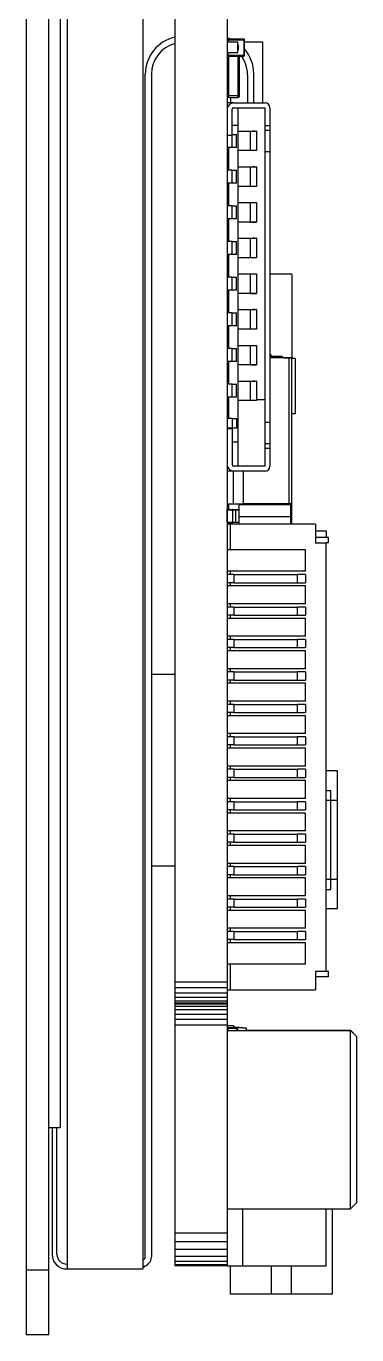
# Model space of a CAD drawing. Header units: millimetres. Extents: x 0 to 297, y 0 to 210.
# Drawn here: x 139.07 to 149.27, y 75.24 to 115.57 of the extents above; entities that cross this region are included whole.
import ezdxf

# ---------------------------------------------------------------- set-up
doc = ezdxf.new("R2010")
doc.units = ezdxf.units.MM
doc.layers.get('0').update_dxf_attribs({"linetype": 'CONTINUOUS'})

msp = doc.modelspace()

# ---------------------------------------------------------------- linework, layer by layer
at = {"color": 7, "linetype": 'Continuous'}
for p, q in [((139.065, 148.295), (139.065, 75.235)), ((139.765, 75.235), (139.765, 148.295)), ((140.335, 146.465), (140.335, 77.265)), ((142.665, 146.465), (142.665, 77.265)), ((143.665, 77.363), (143.665, 146.374)), ((145.265, 146.374), (145.265, 77.365)), ((140.115, 145.715), (140.115, 81.615)), ((145.265, 115.081), (145.59, 115.081)), ((145.265, 115.081), (145.59, 115.081)), ((145.281, 115.146), (145.281, 115.081)), ((145.281, 115.146), (145.801, 115.146)), ((145.301, 115.167), (145.781, 115.167)), ((145.301, 115.081), (145.301, 115.166)), ((145.781, 115.166), (145.301, 115.166)), ((145.59, 114.751), (145.59, 115.081)), ((145.59, 114.99), (145.6, 114.99)), ((145.59, 114.99), (145.6, 114.99)), ((145.59, 114.986), (145.6, 114.986)), ((145.6, 114.99), (145.6, 114.832)), ((145.781, 115.166), (145.781, 114.646)), ((145.801, 114.666), (145.801, 115.146)), ((146.365, 115.071), (145.801, 115.071)), ((146.365, 113.203), (146.365, 115.071)), ((145.265, 114.751), (145.59, 114.751)), ((145.281, 114.751), (145.281, 114.666)), ((145.301, 114.666), (145.281, 114.666)), ((145.301, 114.646), (145.301, 114.751)), ((145.801, 114.666), (145.301, 114.666)), ((145.301, 114.646), (145.781, 114.646)), ((145.315, 113.371), (145.315, 114.646)), ((145.59, 114.836), (145.6, 114.836)), ((145.59, 114.832), (145.6, 114.832)), ((145.595, 114.646), (145.595, 113.371)), ((145.645, 113.421), (145.645, 114.646)), ((142.74, 77.635), (142.74, 114.087)), ((142.93, 114.087), (142.93, 77.635)), ((145.894, 114.066), (145.894, 113.203)), ((146.084, 113.203), (146.084, 114.106)), ((145.315, 113.421), (145.265, 113.421)), ((145.645, 113.421), (145.315, 113.421)), ((145.315, 113.371), (145.595, 113.371)), ((145.367, 113.371), (145.367, 113.203)), ((145.465, 113.203), (145.265, 113.203)), ((145.273, 113.053), (145.265, 113.053)), ((145.415, 111.828), (145.415, 113.003)), ((145.465, 113.203), (146.435, 113.203)), ((145.465, 113.053), (146.435, 113.053)), ((145.605, 102.753), (145.605, 113.053)), ((146.435, 102.003), (146.435, 113.053)), ((146.585, 113.053), (146.585, 102.003)), ((145.265, 112.203), (145.415, 112.203)), ((145.605, 112.503), (145.415, 112.503)), ((145.415, 112.228), (145.555, 112.228)), ((145.555, 111.828), (145.555, 112.228)), ((145.605, 112.328), (146.02, 112.329)), ((145.97, 112.329), (145.97, 111.729)), ((146.02, 112.329), (146.17, 112.329)), ((146.17, 112.329), (146.17, 111.729)), ((146.585, 112.498), (146.435, 112.498)), ((146.435, 112.362), (146.585, 112.362)), ((145.415, 111.828), (145.265, 111.828)), ((145.315, 111.128), (145.315, 111.828)), ((145.555, 111.828), (145.415, 111.828)), ((146.02, 111.729), (145.605, 111.729)), ((146.17, 111.729), (146.02, 111.729)), ((146.435, 111.703), (146.585, 111.703)), ((145.415, 111.128), (145.265, 111.128)), ((145.415, 111.128), (145.555, 111.128)), ((145.415, 110.728), (145.415, 111.128)), ((145.555, 110.728), (145.555, 111.128)), ((145.605, 111.229), (146.02, 111.229)), ((145.97, 111.229), (145.97, 110.629)), ((146.02, 111.229), (146.17, 111.229)), ((146.17, 111.229), (146.17, 110.629)), ((145.415, 110.728), (145.265, 110.728)), ((145.315, 110.028), (145.315, 110.728)), ((145.555, 110.728), (145.415, 110.728)), ((146.02, 110.629), (145.605, 110.629)), ((146.17, 110.629), (146.02, 110.629)), ((145.605, 110.129), (146.02, 110.129)), ((145.97, 110.129), (145.97, 109.529)), ((146.02, 110.129), (146.17, 110.129)), ((146.17, 110.129), (146.17, 109.529)), ((145.415, 110.028), (145.265, 110.028)), ((145.415, 110.028), (145.555, 110.028)), ((145.415, 109.628), (145.415, 110.028)), ((145.555, 109.628), (145.555, 110.028)), ((145.415, 109.628), (145.265, 109.628)), ((145.315, 109.621), (145.265, 109.621)), ((145.265, 109.621), (145.315, 109.621)), ((145.315, 109.621), (145.265, 109.621)), ((145.265, 109.611), (145.315, 109.611)), ((145.315, 109.299), (145.265, 109.299)), ((145.281, 109.628), (145.281, 109.621)), ((145.315, 109.573), (145.296, 109.573)), ((145.296, 109.268), (145.296, 109.573)), ((145.296, 109.543), (145.315, 109.543)), ((145.301, 109.621), (145.301, 109.628)), ((145.315, 108.928), (145.315, 109.628)), ((145.555, 109.628), (145.415, 109.628)), ((146.17, 109.529), (145.605, 109.529)), ((145.315, 109.231), (145.265, 109.231)), ((145.265, 109.221), (145.315, 109.221)), ((145.415, 108.928), (145.265, 108.928)), ((145.291, 109.221), (145.291, 108.928)), ((145.296, 109.268), (145.315, 109.268)), ((145.311, 108.928), (145.311, 109.221)), ((145.415, 108.928), (145.555, 108.928)), ((145.415, 108.528), (145.415, 108.928)), ((145.555, 108.528), (145.555, 108.928)), ((145.605, 109.029), (146.02, 109.029)), ((145.97, 109.029), (145.97, 108.429)), ((146.02, 109.029), (146.17, 109.029)), ((146.17, 109.029), (146.17, 108.429)), ((145.415, 108.528), (145.265, 108.528)), ((145.281, 108.528), (145.281, 108.221)), ((145.301, 108.201), (145.301, 108.528)), ((145.315, 107.828), (145.315, 108.528)), ((145.555, 108.528), (145.415, 108.528)), ((145.281, 108.281), (145.265, 108.281)), ((145.265, 108.271), (145.281, 108.271)), ((145.315, 108.221), (145.281, 108.221)), ((145.301, 108.201), (145.315, 108.201)), ((146.02, 108.429), (145.605, 108.429)), ((146.17, 108.429), (146.02, 108.429)), ((145.315, 107.923), (145.265, 107.923)), ((145.315, 107.922), (145.265, 107.922)), ((145.415, 107.828), (145.265, 107.828)), ((145.415, 107.828), (145.555, 107.828)), ((145.415, 107.428), (145.415, 107.828)), ((145.555, 107.428), (145.555, 107.828)), ((145.605, 107.929), (146.02, 107.929)), ((145.97, 107.929), (145.97, 107.329)), ((146.02, 107.929), (146.17, 107.929)), ((146.17, 107.929), (146.17, 107.329)), ((147.265, 107.923), (146.585, 107.923)), ((147.265, 107.922), (146.585, 107.922)), ((147.265, 107.922), (147.265, 105.343)), ((145.415, 107.428), (145.265, 107.428)), ((145.315, 106.728), (145.315, 107.428)), ((145.555, 107.428), (145.415, 107.428)), ((146.17, 107.329), (145.605, 107.329)), ((145.415, 106.728), (145.265, 106.728)), ((145.415, 106.728), (145.555, 106.728)), ((145.415, 106.328), (145.415, 106.728)), ((145.555, 106.328), (145.555, 106.728)), ((145.605, 106.829), (146.02, 106.829)), ((145.97, 106.829), (145.97, 106.229)), ((146.02, 106.829), (146.17, 106.829)), ((146.17, 106.829), (146.17, 106.229)), ((145.415, 106.328), (145.265, 106.328)), ((145.265, 106.142), (145.315, 106.142)), ((145.315, 105.628), (145.315, 106.328)), ((145.555, 106.328), (145.415, 106.328)), ((146.02, 106.229), (145.605, 106.229)), ((146.17, 106.229), (146.02, 106.229)), ((145.605, 105.729), (146.02, 105.729)), ((145.97, 105.729), (145.97, 105.129)), ((146.02, 105.729), (146.17, 105.729)), ((146.17, 105.729), (146.17, 105.129)), ((145.415, 105.628), (145.265, 105.628)), ((145.415, 105.628), (145.555, 105.628)), ((145.415, 105.228), (145.415, 105.628)), ((145.555, 105.228), (145.555, 105.628)), ((146.585, 105.442), (146.615, 105.442)), ((146.585, 105.391), (146.965, 105.391)), ((147.265, 105.341), (146.585, 105.341)), ((146.615, 105.442), (146.615, 105.391)), ((146.965, 105.391), (146.965, 105.341)), ((147.015, 105.343), (147.265, 105.343)), ((147.165, 105.341), (147.165, 100.841)), ((147.265, 100.821), (147.265, 105.341)), ((147.365, 105.325), (147.265, 105.325)), ((147.365, 105.324), (147.265, 105.324)), ((147.365, 105.324), (147.365, 103.622)), ((145.415, 105.228), (145.265, 105.228)), ((145.315, 105.129), (145.265, 105.129)), ((145.315, 104.528), (145.315, 105.228)), ((145.555, 105.228), (145.415, 105.228)), ((146.02, 105.129), (145.605, 105.129)), ((146.17, 105.129), (146.02, 105.129)), ((145.415, 104.528), (145.265, 104.528)), ((145.415, 104.528), (145.555, 104.528)), ((145.415, 104.128), (145.415, 104.528)), ((145.555, 104.128), (145.555, 104.528)), ((145.605, 104.629), (146.02, 104.629)), ((145.97, 104.629), (145.97, 104.029)), ((146.02, 104.629), (146.17, 104.629)), ((146.17, 104.629), (146.17, 104.029)), ((145.415, 104.128), (145.265, 104.128)), ((145.315, 103.478), (145.315, 104.128)), ((145.555, 104.128), (145.415, 104.128)), ((146.435, 104.054), (146.17, 104.054)), ((145.315, 103.929), (145.265, 103.929)), ((145.315, 103.791), (145.265, 103.791)), ((145.265, 103.691), (145.315, 103.691)), ((146.02, 104.029), (145.605, 104.029)), ((146.17, 104.029), (146.02, 104.029)), ((145.315, 103.541), (145.265, 103.541)), ((145.415, 103.478), (145.265, 103.478)), ((145.415, 103.478), (145.555, 103.478)), ((145.415, 103.478), (145.415, 103.178)), ((145.555, 103.478), (145.555, 103.178)), ((146.585, 103.353), (146.435, 103.353)), ((147.365, 103.622), (147.265, 103.622)), ((145.415, 103.178), (145.265, 103.178)), ((145.415, 103.153), (145.265, 103.153)), ((145.315, 103.153), (145.315, 103.178)), ((145.555, 103.178), (145.415, 103.178)), ((145.415, 103.153), (145.415, 102.053)), ((145.415, 102.753), (145.605, 102.753)), ((145.605, 102.003), (145.605, 102.753)), ((146.585, 102.693), (146.435, 102.693)), ((146.435, 102.557), (146.585, 102.557)), ((145.273, 102.004), (145.265, 102.004)), ((145.461, 101.854), (145.265, 101.854)), ((146.435, 102.003), (145.465, 102.003)), ((146.435, 101.853), (145.465, 101.853)), ((145.465, 100.841), (145.465, 101.853)), ((145.765, 100.841), (145.765, 101.853)), ((145.265, 100.842), (145.465, 100.842)), ((145.315, 100.669), (145.315, 100.842)), ((145.465, 100.841), (145.765, 100.841)), ((147.265, 100.841), (145.765, 100.841)), ((145.875, 100.821), (145.875, 100.841)), ((145.315, 100.77), (145.265, 100.77)), ((145.27, 100.67), (145.315, 100.67)), ((145.276, 100.67), (145.27, 100.67)), ((145.27, 100.669), (145.632, 100.669)), ((145.27, 100.274), (145.27, 100.669)), ((145.27, 100.664), (145.632, 100.664)), ((145.435, 100.669), (145.435, 100.269)), ((145.44, 100.274), (145.44, 100.664)), ((145.526, 100.664), (145.526, 100.669)), ((145.526, 100.664), (145.526, 100.274)), ((145.632, 100.823), (145.875, 100.823)), ((145.632, 100.821), (147.265, 100.821)), ((145.632, 100.215), (145.632, 100.821)), ((147.265, 100.441), (145.632, 100.441)), ((147.215, 100.821), (147.215, 100.215)), ((147.265, 100.215), (147.265, 100.821)), ((145.365, 100.215), (145.265, 100.215)), ((145.632, 100.274), (145.27, 100.274)), ((145.27, 100.269), (145.435, 100.269)), ((145.315, 100.215), (145.315, 100.269)), ((147.99, 100.215), (145.365, 100.215)), ((145.365, 99.425), (145.365, 100.215)), ((145.632, 100.269), (145.435, 100.269)), ((145.526, 100.269), (145.526, 100.274)), ((147.99, 100.215), (147.99, 99.647)), ((147.99, 100.013), (148.315, 100.013)), ((148.39, 99.81), (147.99, 99.81)), ((147.99, 99.647), (148.315, 99.647)), ((148.315, 100.013), (148.315, 99.81)), ((148.39, 99.647), (148.315, 99.647)), ((148.315, 86.433), (148.315, 99.647)), ((148.39, 99.647), (148.39, 99.81)), ((147.68, 99.425), (145.265, 99.425)), ((147.68, 98.765), (147.68, 99.425)), ((147.68, 98.765), (145.265, 98.765)), ((145.47, 98.665), (145.265, 98.665)), ((145.47, 98.415), (145.265, 98.415)), ((145.365, 98.665), (145.365, 98.765)), ((145.365, 98.315), (145.365, 98.415)), ((145.47, 98.665), (147.43, 98.665)), ((145.47, 98.665), (145.47, 98.415)), ((145.47, 98.415), (147.43, 98.415)), ((147.68, 98.665), (147.43, 98.665)), ((147.43, 98.415), (147.43, 98.665)), ((147.43, 98.415), (147.68, 98.415)), ((147.68, 98.665), (147.68, 98.415)), ((147.68, 98.315), (145.265, 98.315)), ((147.68, 97.765), (147.68, 98.315)), ((147.68, 97.765), (145.265, 97.765)), ((145.47, 97.665), (145.265, 97.665)), ((145.365, 97.665), (145.365, 97.765)), ((145.47, 97.665), (147.43, 97.665)), ((145.47, 97.665), (145.47, 97.415)), ((147.68, 97.665), (147.43, 97.665)), ((147.43, 97.415), (147.43, 97.665)), ((147.68, 97.665), (147.68, 97.415)), ((145.47, 97.415), (145.265, 97.415)), ((147.68, 97.315), (145.265, 97.315)), ((145.365, 97.315), (145.365, 97.415)), ((145.47, 97.415), (147.43, 97.415)), ((147.43, 97.415), (147.68, 97.415)), ((147.68, 96.765), (147.68, 97.315)), ((147.68, 96.765), (145.265, 96.765)), ((145.47, 96.665), (145.265, 96.665)), ((145.47, 96.415), (145.265, 96.415)), ((145.365, 96.665), (145.365, 96.765)), ((145.365, 96.315), (145.365, 96.415)), ((145.47, 96.665), (147.43, 96.665)), ((145.47, 96.665), (145.47, 96.415)), ((145.47, 96.415), (147.43, 96.415)), ((147.68, 96.665), (147.43, 96.665)), ((147.43, 96.415), (147.43, 96.665)), ((147.43, 96.415), (147.68, 96.415)), ((147.68, 96.665), (147.68, 96.415)), ((147.68, 96.315), (145.265, 96.315)), ((147.68, 95.765), (147.68, 96.315)), ((143.665, 95.586), (142.93, 95.586)), ((147.68, 95.765), (145.265, 95.765)), ((145.47, 95.665), (145.265, 95.665)), ((145.365, 95.665), (145.365, 95.765)), ((145.47, 95.665), (147.43, 95.665)), ((145.47, 95.665), (145.47, 95.415)), ((147.68, 95.665), (147.43, 95.665)), ((147.43, 95.415), (147.43, 95.665)), ((147.68, 95.665), (147.68, 95.415)), ((145.47, 95.415), (145.265, 95.415)), ((147.68, 95.315), (145.265, 95.315)), ((145.365, 95.315), (145.365, 95.415)), ((145.47, 95.415), (147.43, 95.415)), ((147.43, 95.415), (147.68, 95.415)), ((147.68, 94.765), (147.68, 95.315)), ((147.68, 94.765), (145.265, 94.765)), ((145.47, 94.665), (145.265, 94.665)), ((145.47, 94.415), (145.265, 94.415)), ((145.365, 94.665), (145.365, 94.765)), ((145.365, 94.315), (145.365, 94.415)), ((145.47, 94.665), (147.43, 94.665)), ((145.47, 94.665), (145.47, 94.415)), ((145.47, 94.415), (147.43, 94.415)), ((147.68, 94.665), (147.43, 94.665)), ((147.43, 94.415), (147.43, 94.665)), ((147.43, 94.415), (147.68, 94.415)), ((147.68, 94.665), (147.68, 94.415)), ((147.68, 94.315), (145.265, 94.315)), ((147.68, 93.765), (147.68, 94.315)), ((147.68, 93.765), (145.265, 93.765)), ((145.47, 93.665), (145.265, 93.665)), ((145.365, 93.665), (145.365, 93.765)), ((145.47, 93.665), (147.43, 93.665)), ((145.47, 93.665), (145.47, 93.415)), ((147.68, 93.665), (147.43, 93.665)), ((147.43, 93.415), (147.43, 93.665)), ((147.68, 93.665), (147.68, 93.415)), ((145.47, 93.415), (145.265, 93.415)), ((147.68, 93.315), (145.265, 93.315)), ((145.365, 93.315), (145.365, 93.415)), ((145.47, 93.415), (147.43, 93.415)), ((147.43, 93.415), (147.68, 93.415)), ((147.68, 92.765), (147.68, 93.315)), ((147.68, 92.765), (145.265, 92.765)), ((145.365, 92.665), (145.365, 92.765)), ((145.47, 92.665), (145.265, 92.665)), ((145.47, 92.415), (145.265, 92.415)), ((145.365, 92.315), (145.365, 92.415)), ((145.47, 92.665), (147.43, 92.665)), ((145.47, 92.665), (145.47, 92.415)), ((145.47, 92.415), (147.43, 92.415)), ((147.68, 92.665), (147.43, 92.665)), ((147.43, 92.415), (147.43, 92.665)), ((147.43, 92.415), (147.68, 92.415)), ((147.68, 92.665), (147.68, 92.415)), ((148.665, 92.613), (148.315, 92.613)), ((148.665, 88.363), (148.665, 92.613)), ((147.68, 92.315), (145.265, 92.315)), ((147.68, 91.765), (147.68, 92.315)), ((148.315, 92.013), (148.465, 92.013)), ((148.465, 88.963), (148.465, 92.013)), ((147.68, 91.765), (145.265, 91.765)), ((145.47, 91.665), (145.265, 91.665)), ((145.365, 91.665), (145.365, 91.765)), ((145.47, 91.665), (147.43, 91.665)), ((145.47, 91.665), (145.47, 91.415)), ((147.68, 91.665), (147.43, 91.665)), ((147.43, 91.415), (147.43, 91.665)), ((147.68, 91.665), (147.68, 91.415)), ((148.315, 91.713), (148.665, 91.713)), ((145.47, 91.415), (145.265, 91.415)), ((147.68, 91.315), (145.265, 91.315)), ((145.365, 91.315), (145.365, 91.415)), ((145.47, 91.415), (147.43, 91.415)), ((147.43, 91.415), (147.68, 91.415)), ((147.68, 90.765), (147.68, 91.315)), ((147.68, 90.765), (145.265, 90.765)), ((145.365, 90.665), (145.365, 90.765)), ((145.47, 90.665), (145.265, 90.665)), ((145.47, 90.415), (145.265, 90.415)), ((145.365, 90.315), (145.365, 90.415)), ((145.47, 90.665), (147.43, 90.665)), ((145.47, 90.665), (145.47, 90.415)), ((145.47, 90.415), (147.43, 90.415)), ((147.68, 90.665), (147.43, 90.665)), ((147.43, 90.415), (147.43, 90.665)), ((147.43, 90.415), (147.68, 90.415)), ((147.68, 90.665), (147.68, 90.415)), ((147.68, 90.315), (145.265, 90.315)), ((147.68, 89.765), (147.68, 90.315)), ((143.665, 89.679), (142.93, 89.679)), ((147.68, 89.765), (145.265, 89.765)), ((145.47, 89.665), (145.265, 89.665)), ((145.365, 89.665), (145.365, 89.765)), ((145.47, 89.665), (147.43, 89.665)), ((145.47, 89.665), (145.47, 89.415)), ((147.68, 89.665), (147.43, 89.665)), ((147.43, 89.415), (147.43, 89.665)), ((147.68, 89.665), (147.68, 89.415)), ((145.47, 89.415), (145.265, 89.415)), ((147.68, 89.315), (145.265, 89.315)), ((145.365, 89.315), (145.365, 89.415)), ((145.47, 89.415), (147.43, 89.415)), ((147.43, 89.415), (147.68, 89.415)), ((147.68, 88.765), (147.68, 89.315)), ((148.665, 89.263), (148.315, 89.263)), ((147.68, 88.765), (145.265, 88.765)), ((145.365, 88.665), (145.365, 88.765)), ((148.315, 88.963), (148.465, 88.963)), ((145.47, 88.665), (145.265, 88.665)), ((145.47, 88.415), (145.265, 88.415)), ((145.365, 88.315), (145.365, 88.415)), ((145.47, 88.665), (147.43, 88.665)), ((145.47, 88.665), (145.47, 88.415)), ((145.47, 88.415), (147.43, 88.415)), ((147.68, 88.665), (147.43, 88.665)), ((147.43, 88.415), (147.43, 88.665)), ((147.43, 88.415), (147.68, 88.415)), ((147.68, 88.665), (147.68, 88.415)), ((148.665, 88.363), (148.315, 88.363)), ((147.68, 88.315), (145.265, 88.315)), ((147.68, 87.765), (147.68, 88.315)), ((147.68, 87.765), (145.265, 87.765)), ((145.47, 87.665), (145.265, 87.665)), ((145.365, 87.665), (145.365, 87.765)), ((145.47, 87.665), (147.43, 87.665)), ((145.47, 87.665), (145.47, 87.415)), ((147.68, 87.665), (147.43, 87.665)), ((147.43, 87.415), (147.43, 87.665)), ((147.68, 87.665), (147.68, 87.415)), ((145.47, 87.415), (145.265, 87.415)), ((147.68, 87.315), (145.265, 87.315)), ((145.365, 87.315), (145.365, 87.415)), ((145.47, 87.415), (147.43, 87.415)), ((147.43, 87.415), (147.68, 87.415)), ((147.68, 86.655), (147.68, 87.315)), ((147.68, 86.655), (145.265, 86.655)), ((145.365, 85.865), (145.365, 86.655)), ((148.315, 86.433), (147.99, 86.433)), ((147.99, 86.433), (147.99, 85.865)), ((148.39, 86.433), (148.315, 86.433)), ((148.39, 86.27), (148.39, 86.433)), ((145.265, 86.1), (143.665, 86.1)), ((145.265, 85.927), (143.665, 85.927)), ((148.39, 86.27), (147.99, 86.27)), ((145.265, 85.767), (143.665, 85.767)), ((145.265, 85.629), (143.665, 85.629)), ((145.265, 85.523), (143.665, 85.523)), ((145.265, 85.865), (145.365, 85.865)), ((145.365, 85.865), (147.99, 85.865)), ((145.265, 85.456), (143.665, 85.456)), ((145.265, 85.445), (143.665, 85.445)), ((145.265, 85.422), (143.665, 85.422)), ((145.265, 85.356), (143.665, 85.356)), ((145.265, 85.25), (143.665, 85.25)), ((145.265, 85.112), (143.665, 85.112)), ((145.265, 84.951), (143.665, 84.951)), ((145.265, 84.779), (143.665, 84.779)), ((145.265, 84.767), (145.465, 84.767)), ((145.265, 84.707), (145.59, 84.707)), ((145.465, 84.767), (145.465, 84.707)), ((145.515, 84.719), (145.465, 84.719)), ((145.465, 84.719), (145.515, 84.719)), ((145.465, 84.718), (145.515, 84.718)), ((145.465, 84.717), (145.515, 84.717)), ((145.847, 84.691), (145.515, 84.719)), ((145.515, 84.719), (145.515, 84.718)), ((145.515, 84.717), (145.847, 84.689)), ((145.515, 84.717), (145.515, 84.707)), ((145.59, 84.616), (145.59, 84.707)), ((145.265, 84.616), (149.065, 84.616)), ((145.29, 84.682), (145.565, 84.682)), ((145.29, 84.682), (145.29, 84.616)), ((145.565, 84.616), (145.565, 84.682)), ((145.59, 84.657), (145.565, 84.657)), ((145.847, 84.691), (145.847, 84.616)), ((145.865, 84.616), (145.865, 84.671)), ((145.865, 84.621), (149.065, 84.621)), ((149.265, 84.421), (149.065, 84.621)), ((149.065, 79.116), (149.065, 84.621)), ((149.265, 84.416), (149.065, 84.616)), ((149.265, 79.316), (149.265, 84.421)), ((140.115, 81.615), (139.765, 81.615)), ((139.865, 81.615), (139.865, 77.715)), ((140.015, 77.715), (140.015, 81.615)), ((145.265, 79.116), (149.065, 79.116)), ((145.734, 79.116), (145.734, 77.365)), ((148.315, 77.365), (148.315, 79.116)), ((148.515, 76.49), (148.515, 79.116)), ((149.265, 79.316), (149.065, 79.116)), ((145.265, 78.365), (143.665, 78.365)), ((145.265, 78.104), (143.665, 78.104)), ((145.265, 77.861), (143.665, 77.861)), ((145.265, 77.652), (143.665, 77.652)), ((145.265, 77.492), (143.665, 77.492)), ((139.065, 77.235), (139.765, 77.235)), ((140.335, 77.415), (140.315, 77.415)), ((140.315, 77.265), (142.665, 77.265)), ((145.265, 77.391), (143.665, 77.391)), ((145.265, 77.365), (143.665, 77.365)), ((145.265, 77.365), (148.315, 77.365)), ((145.265, 77.364), (145.355, 77.364)), ((145.355, 77.365), (145.355, 76.49)), ((146.635, 76.489), (146.635, 77.365)), ((147.235, 77.365), (147.235, 76.489)), ((145.555, 76.49), (145.355, 76.49)), ((146.635, 76.489), (145.555, 76.49)), ((147.235, 76.489), (146.635, 76.489)), ((148.315, 76.49), (147.235, 76.489)), ((148.515, 76.49), (148.315, 76.49)), ((139.765, 75.235), (139.065, 75.235))]:
    msp.add_line(p, q, dxfattribs=at)
at = {"color": 40, "linetype": 'Continuous'}
for p, q in [((146.117, 112.329), (146.053, 112.329)), ((146.17, 112.329), (146.156, 112.329)), ((146.117, 111.729), (146.054, 111.729)), ((146.17, 111.729), (146.157, 111.729)), ((146.117, 111.229), (146.053, 111.229)), ((146.17, 111.229), (146.156, 111.229)), ((146.117, 110.629), (146.054, 110.629)), ((146.17, 110.629), (146.157, 110.629)), ((145.99, 110.129), (146.17, 110.129)), ((145.99, 109.529), (146.17, 109.529)), ((146.117, 109.029), (146.053, 109.029)), ((146.17, 109.029), (146.156, 109.029)), ((146.117, 108.429), (146.054, 108.429)), ((146.17, 108.429), (146.157, 108.429)), ((145.99, 107.929), (146.17, 107.929)), ((145.99, 107.329), (146.17, 107.329)), ((146.117, 106.829), (146.053, 106.829)), ((146.17, 106.829), (146.156, 106.829)), ((146.117, 106.229), (146.054, 106.229)), ((146.17, 106.229), (146.157, 106.229)), ((145.99, 105.729), (146.17, 105.729)), ((145.99, 105.129), (146.17, 105.129)), ((146.117, 104.629), (146.053, 104.629)), ((146.17, 104.629), (146.156, 104.629)), ((146.117, 104.029), (146.054, 104.029)), ((146.17, 104.029), (146.157, 104.029))]:
    msp.add_line(p, q, dxfattribs=at)
at = {"color": 6, "linetype": 'Continuous'}
for p, q in [((145.265, 84.769), (145.465, 84.769)), ((145.465, 84.769), (145.465, 84.768))]:
    msp.add_line(p, q, dxfattribs=at)
at = {"color": 7, "linetype": 'Continuous'}
for centre, radius, start, end in [((143.909, 114.087), 1.169, 102.1267, 180), ((143.909, 114.087), 0.979, 104.5732, 180), ((144.934, 114.106), 1.15, 67.2546, 73.222), ((145.301, 115.147), 0.02, 90, 180), ((145.301, 115.146), 0.02, 90, 180), ((145.781, 115.147), 0.02, 0, 90), ((145.781, 115.146), 0.02, 0, 90), ((145.301, 114.666), 0.02, 180, 270), ((144.894, 114.066), 1, 0, 36.2362), ((145.781, 114.666), 0.02, 270, 0), ((144.934, 114.106), 1.15, 0, 41.3012), ((145.315, 113.421), 0.05, 180, 270), ((145.595, 113.421), 0.05, 270, 360), ((145.465, 113.003), 0.2, 90, 180), ((145.465, 113.003), 0.05, 90, 180), ((146.435, 113.053), 0.15, 0, 90), ((145.301, 108.221), 0.02, 180, 270), ((145.465, 102.053), 0.2, 180, 270), ((145.465, 102.053), 0.05, 180, 270), ((146.435, 102.003), 0.15, 270, 0), ((145.435, 100.664), 0.005, 0, 90), ((145.435, 100.274), 0.005, 270, 360), ((145.845, 84.671), 0.02, 0.0047, 85.1007), ((145.845, 84.669), 0.02, 359.9974, 85.1007), ((140.315, 77.715), 0.45, 180, 270), ((140.315, 77.715), 0.3, 180, 270), ((142.64, 77.635), 0.1, 284.6333, 0), ((142.64, 77.635), 0.29, 275.3263, 0), ((142.465, 77.715), 0.45, 296.7325, 307.4917)]:
    msp.add_arc(centre, radius, start, end, dxfattribs=at)
msp.add_open_spline([(147.215, 100.402), (147.221, 100.402), (147.233, 100.402), (147.247, 100.405), (147.257, 100.409), (147.262, 100.412), (147.265, 100.416), (147.265, 100.419)], degree=3, knots=[0, 0, 0, 0, 0.328845, 0.639647, 0.76634, 0.867511, 1, 1, 1, 1], dxfattribs=at)

doc.saveas('drawing.dxf')
